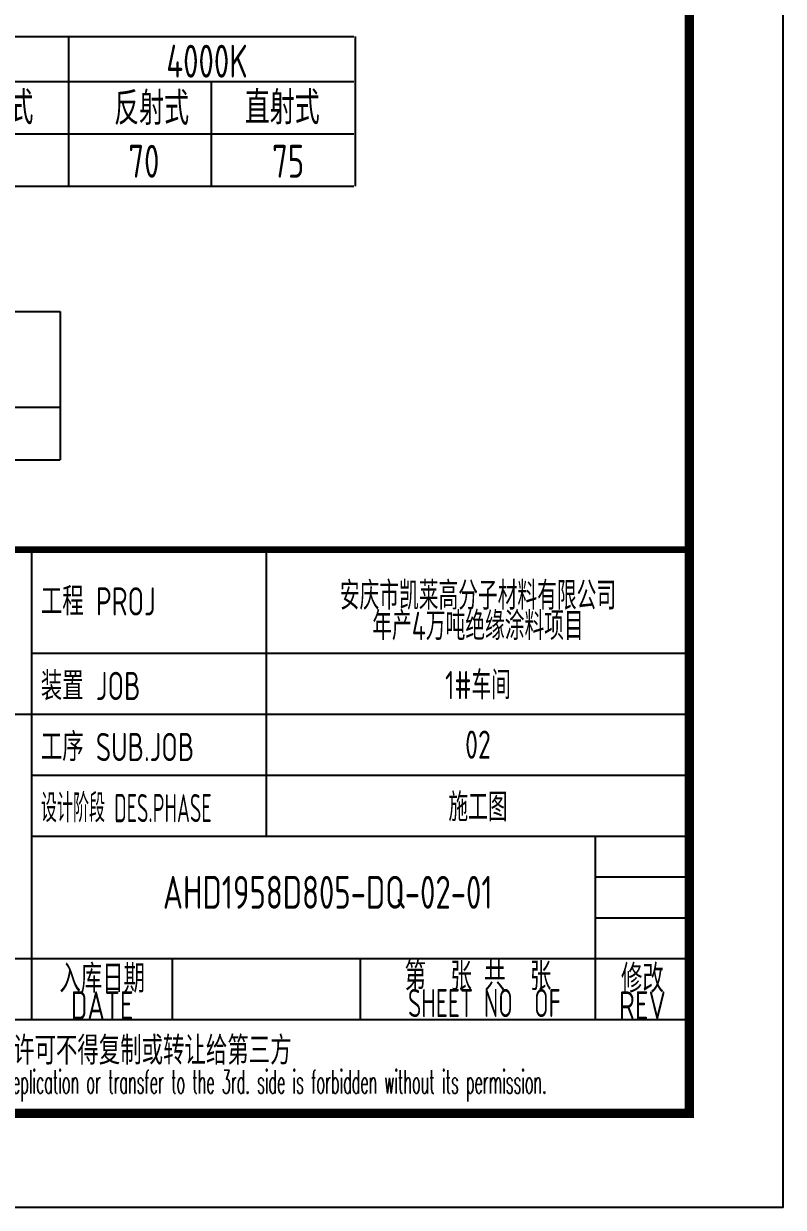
# Model space of a CAD drawing. Extents: x 1234595 to 2088511, y -80443 to 75292.
# Drawn here: x 1328573 to 1336658, y 14580 to 27180 of the extents above; entities that cross this region are included whole.
import ezdxf
from ezdxf.enums import TextEntityAlignment as Align

# ---------------------------------------------------------------- set-up
doc = ezdxf.new("R2010")
doc.units = 0
doc.header["$LTSCALE"] = 1000
doc.header["$MEASUREMENT"] = 0
doc.layers.get('0').update_dxf_attribs({"linetype": 'CONTINUOUS'})
for name, color, linetype in [('AXIS', 3, 'CONTINUOUS'), ('PUB_TITLE', 4, 'CONTINUOUS'), ('电气', 3, 'CONTINUOUS')]:
    doc.layers.add(name, color=color, linetype=linetype)
doc.styles.add('ECEC_TQ', font='txt_l.shx', dxfattribs={"bigfont": 'hztxt_l.shx'})
doc.styles.add('SCEI', font='sceie.shx', dxfattribs={"width": 0.75, "bigfont": 'sceic.shx'})
doc.styles.add('sceie', font='sceie.shx', dxfattribs={"width": 0.7, "bigfont": 'sceic.shx'})
doc.styles.add('TSSD_Rein', font='Tssdeng.shx', dxfattribs={"width": 0.7, "bigfont": 'hztxt.shx'})

msp = doc.modelspace()

# ---------------------------------------------------------------- linework, layer by layer
for p, q in [((1328658.5, 16579.7), (1328658.5, 21579.7)), ((1331158.5, 18529.7), (1331158.5, 21579.7)), ((1335658.5, 15579.7), (1335658.5, 21579.7)), ((1328658.5, 20479.7), (1335658.5, 20479.7)), ((1317658.5, 19829.7), (1328658.5, 19829.7)), ((1328658.5, 19829.7), (1335658.5, 19829.7)), ((1328658.5, 19179.7), (1335658.5, 19179.7)), ((1328658.5, 18529.7), (1335658.5, 18529.7)), ((1334658.5, 16579.7), (1334658.5, 18529.7)), ((1334658.5, 18096.4), (1335658.5, 18096.4)), ((1334658.5, 17663), (1335658.5, 17663)), ((1323158.5, 17229.7), (1335658.5, 17229.7)), ((1330158.5, 16579.7), (1330158.5, 17229.7)), ((1332158.5, 16579.7), (1332158.5, 17229.7)), ((1317658.5, 16579.7), (1335658.5, 16579.7)), ((1317658.5, 15579.7), (1335658.5, 15579.7))]:
    msp.add_line(p, q)
at = {"const_width": 70}
msp.add_lwpolyline([(1335658.5, 21579.7), (1317658.5, 21579.7)], dxfattribs=at)
at = {"layer": 'PUB_TITLE'}
msp.add_lwpolyline([(1277258.5, 14579.7), (1336658.5, 14579.7), (1336658.5, 56579.7), (1277258.5, 56579.7)], close=True, dxfattribs=at)
at = {"layer": 'PUB_TITLE', "const_width": 100}
msp.add_lwpolyline([(1279758.5, 15579.7), (1335658.5, 15579.7), (1335658.5, 55579.7), (1279758.5, 55579.7)], close=True, dxfattribs=at)
at = {"layer": '电气', "color": 3}
for p, q in [((1320618.3, 27042.1), (1332086.9, 27042.1)), ((1329051.6, 27042.1), (1329051.6, 25448.3)), ((1332099.4, 27042.1), (1332099.4, 25448.3)), ((1320618.3, 26562.7), (1332086.9, 26562.7)), ((1330569.3, 26562.7), (1330569.3, 25448.3)), ((1320618.3, 26005.5), (1332086.9, 26005.5)), ((1320618.3, 25448.3), (1332086.9, 25448.3)), ((1320528.7, 24115.6), (1328962, 24115.6)), ((1328962, 24115.6), (1328962, 22538.5)), ((1320528.7, 23095.7), (1328962, 23095.7)), ((1320528.7, 22538.5), (1328962, 22538.5))]:
    msp.add_line(p, q, dxfattribs=at)

# ---------------------------------------------------------------- texts
at = {"style": 'sceie'}
for s, width, p in [('工程 PROJ', 0.8, (1328755.4, 20879.7)), ('装置 JOB', 0.8, (1328755.4, 19979.7)), ('工序 SUB.JOB', 0.8, (1328755.4, 19329.7)), ('设计阶段 DES.PHASE', 0.6, (1328755.4, 18679.7))]:
    msp.add_text(s, height=300, dxfattribs=dict(at, width=width)).set_placement(p)
for s, height, style, width, p in [('入库日期', 300, 'sceie', 0.8, (1329408.5, 17029.7)), ('第  张 共  张', 300, 'sceie', 0.8, (1333408.5, 17054.7)), ('修改', 300, 'sceie', 0.8, (1335158.5, 17029.7)), ('SHEET NO  OF  ', 300, 'sceie', 0.7, (1333589.8, 16754.7)), ('DATE', 300, 'sceie', 0.8, (1329408.5, 16729.7)), ('REV', 300, 'sceie', 0.8, (1335158.5, 16729.7)), ('本文件专有权属安徽华东化工医药工程有限责任公司所有,未经许可不得复制或转让给第三方', 300, 'sceie', 0.8, (1326829.6, 16230.8)), ('The proprietary right of this document belongs to Anhui Huadong Chemical And Medical Engineering  Co.,Ltd.  and any replication or transfer to the 3rd. side is forbidden without its permission. ', 250, 'ECEC_TQ', 0.45, (1326658.5, 15879.7))]:
    msp.add_text(s, height=height, dxfattribs=dict(style=style, width=width)).set_placement(p, align=Align.MIDDLE)
at = {"style": 'sceie', "width": 0.8}
msp.add_attdef('AHD1958D805-DQ-02-01', text='200320-02-040', height=350, dxfattribs=at).set_placement((1331809.3, 17933.4), align=Align.MIDDLE)
at = {"layer": 'AXIS', "style": 'TSSD_Rein', "width": 0.7}
for s, p in [('安庆市凯莱高分子材料有限公司', (1333408.5, 21107.3)), ('年产4万吨绝缘涂料项目', (1333408.5, 20784.2)), ('1#车间', (1333408.5, 20154.7)), ('02', (1333408.5, 19504.7)), ('施工图', (1333408.5, 18854.7))]:
    msp.add_text(s, height=300, dxfattribs=at).set_placement(p, align=Align.MIDDLE)
at = {"layer": '电气', "color": 3, "style": 'SCEI', "width": 0.8}
for s, p in [('4000K', (1330091, 26605.2)), ('直射式', (1327878.1, 26109.1)), ('反射式', (1329535.4, 26102.6)), ('直射式', (1330925.9, 26109.1)), ('70', (1329687.1, 25540.3)), ('75', (1331217.3, 25540.3))]:
    msp.add_text(s, height=350, dxfattribs=at).set_placement(p)

doc.saveas('drawing.dxf')
